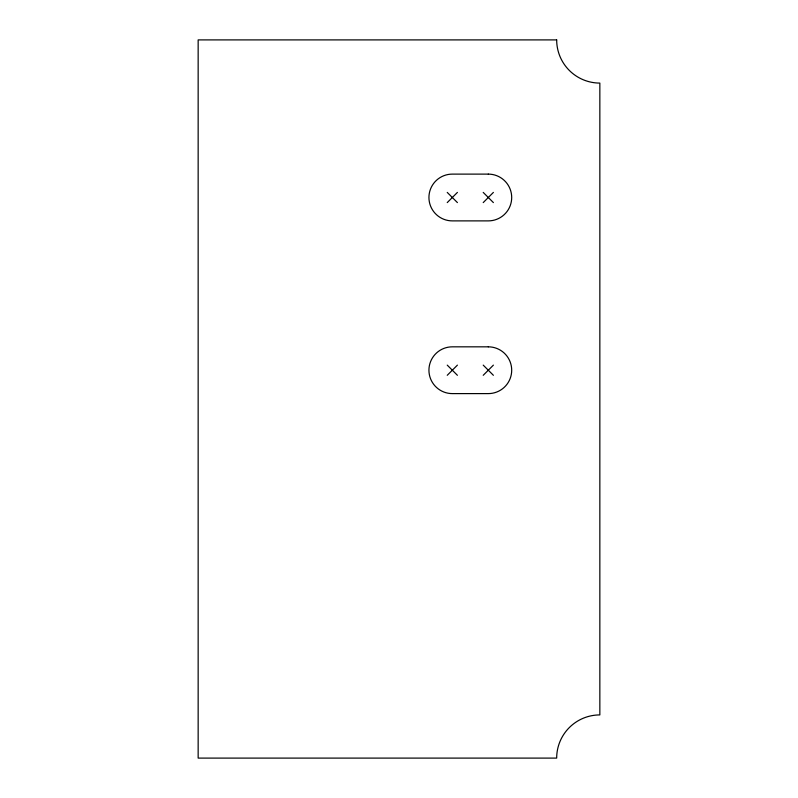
<?xml version="1.0" encoding="UTF-8"?>
<svg xmlns="http://www.w3.org/2000/svg" width="798" height="798" viewBox="0 0 798 798"><rect width="100%" height="100%" fill="white"/><g stroke="black" fill="none" stroke-linecap="round" stroke-linejoin="round"><path stroke-width="1.2" d="M447.239 202.592L457.414 192.408M483.219 202.592L493.393 192.408M447.239 375.299L457.414 365.125M483.219 375.299L493.393 365.125M483.219 192.408L493.393 202.592M447.239 192.408L457.414 202.592M483.219 365.125L493.393 375.299M447.239 365.125L457.414 375.299M556.675 39.9L198.153 39.9L198.153 758.1L556.675 758.1A43.182 43.182 0 0 1 599.847 714.918L599.847 83.082A43.182 43.182 0 0 1 556.675 39.9M488.306 174.114L452.326 174.114A23.391 23.391 0 0 0 428.935 197.505A23.391 23.391 0 0 0 452.326 220.886L488.306 220.886A23.391 23.391 0 0 0 511.698 197.505A23.391 23.391 0 0 0 488.306 174.114M488.306 346.831L452.326 346.831A23.391 23.391 0 0 0 428.935 370.212A23.391 23.391 0 0 0 452.326 393.604L488.306 393.604A23.391 23.391 0 0 0 511.698 370.212A23.391 23.391 0 0 0 488.306 346.831"/></g></svg>
